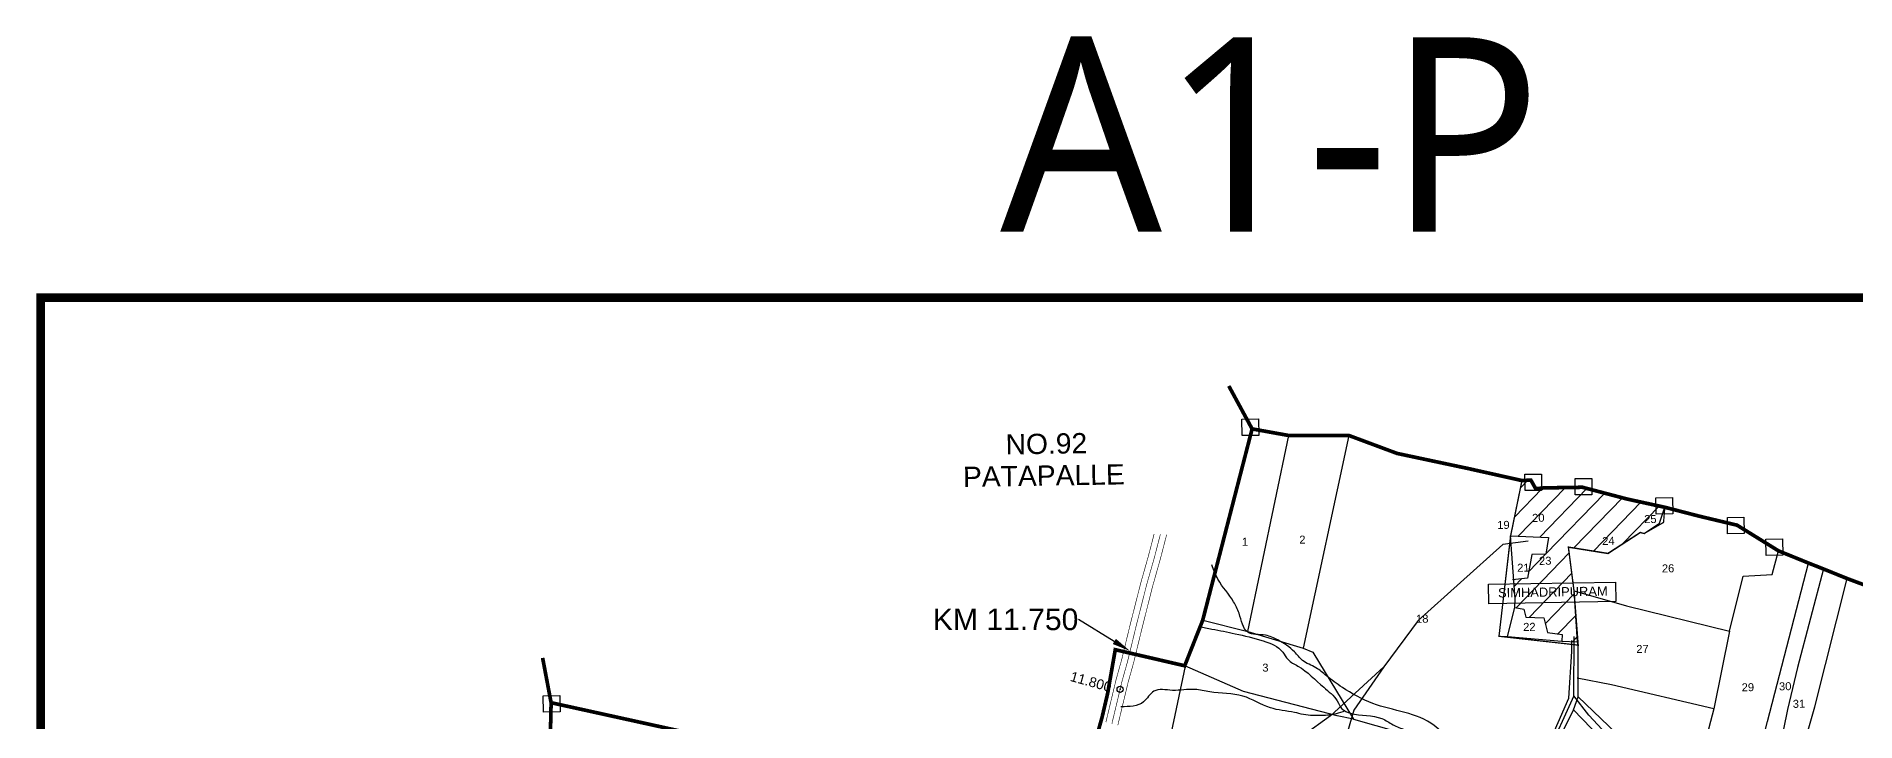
# Model space of a CAD drawing. Header units: inches. Extents: x 188249 to 207649, y 1614199 to 1620310.
# Drawn here: x 188249 to 191204, y 1618805 to 1619918 of the extents above; entities that cross this region are included whole.
import ezdxf
from ezdxf import colors
from ezdxf.entities.mleader import LeaderData, LeaderLine
from ezdxf.enums import TextEntityAlignment as Align
from ezdxf.math import Vec2, Vec3

# ---------------------------------------------------------------- set-up
doc = ezdxf.new("R2010")
doc.units = ezdxf.units.IN
doc.header["$LTSCALE"] = 15
doc.header["$MEASUREMENT"] = 0
doc.header["$PDMODE"] = 32
doc.header["$PDSIZE"] = 10
doc.linetypes.add('HIDDEN2', pattern=[0.1875, 0.125, -0.0625])
for name, color, linetype in [('BOUNDRY STONES', 240, 'Continuous'), ('CADAS', 1, 'Continuous'), ('CANAL1', 7, 'Continuous'), ('CHANAGE', 1, 'Continuous'), ('PAPER SIZE', 5, 'Continuous'), ('PLOTS', 7, 'Continuous'), ('PLOTS NO', 7, 'Continuous'), ('ROADS', 1, 'Continuous'), ('STREAMS', 4, 'Continuous'), ('TEXT', 1, 'Continuous'), ('text2', 7, 'Continuous'), ('VILLAGE BOUNDRY', 5, 'Continuous'), ('VILLAGE STONES', 240, 'Continuous')]:
    doc.layers.add(name, color=color, linetype=linetype)
doc.styles.get("Standard").update_dxf_attribs({"font": 'arial.ttf'})
doc.styles.add('TMS', font='trebuc.ttf')

msp = doc.modelspace()

# ---------------------------------------------------------------- hatches: boundary and pattern name
at = {"layer": 'PLOTS'}
h = msp.add_hatch(dxfattribs=at)
h.set_pattern_fill('ANSI31', color=40, scale=8.212801, angle=0.9469)
h.set_pattern_definition([(45.946856, (102889.22, 1532776.922), (-18.740438, 18.1310535), [])])
h.paths.add_polyline_path([(190704.9, 1619103.9), (190700.7, 1619076.5), (190677.7, 1619076.1), (190671, 1619038), (190648.6, 1619035.5), (190650.8, 1619004), (190650.1, 1618990.1), (190664.9, 1618987.5), (190668.1, 1618974.2), (190697.5, 1618973.4), (190703.3, 1618949.5), (190727.3, 1618946.4), (190726.6, 1618935.2), (190752.4, 1618934.2), (190746.6, 1619017.1), (190737.4, 1619088.3), (190801.4, 1619078.1), (190854.2, 1619112.2), (190860.3, 1619110.2), (190885.2, 1619127.1), (190894, 1619152.9), (190832.7, 1619166.3), (190760.1, 1619185.4), (190684.3, 1619183), (190676.4, 1619197), (190661.9, 1619196.3), (190643.4, 1619106.4)])
h.paths.add_polyline_path([(190853.7, 1619120.8), (190887.6, 1619121.4), (190887.2, 1619146.5), (190853.3, 1619146)], flags=24)
h.paths.add_polyline_path([(190785.6, 1619085.7), (190819.4, 1619086.2), (190819, 1619111), (190785.2, 1619110.4)], flags=24)
h.paths.add_polyline_path([(190682.9, 1619053), (190716.9, 1619053.6), (190716.4, 1619078.7), (190682.5, 1619078.2)], flags=24)
h.paths.add_polyline_path([(190647.6, 1619042.2), (190681.3, 1619042.7), (190680.9, 1619067.5), (190647.2, 1619066.9)], flags=25)
h.paths.add_polyline_path([(190671.8, 1619122.8), (190705.7, 1619123.4), (190705.3, 1619148.5), (190671.4, 1619147.9)], flags=24)

# ---------------------------------------------------------------- linework, layer by layer
at = {"layer": 'BOUNDRY STONES'}
for points in [[(190206.9, 1619295.8), (190233.9, 1619296.3), (190234.4, 1619269.7), (190207.3, 1619269.3)], [(190666.4, 1619206.5), (190693.5, 1619206.9), (190693.9, 1619180.4), (190666.9, 1619180)], [(190748.2, 1619199.4), (190775.2, 1619199.8), (190775.6, 1619173.3), (190748.6, 1619172.9)], [(190879.6, 1619168.2), (190906.6, 1619168.7), (190907, 1619142.2), (190880, 1619141.7)], [(190995.6, 1619136.5), (191022.6, 1619136.9), (191023, 1619110.4), (190996, 1619110)], [(191058.2, 1619101), (191085.2, 1619101.4), (191085.6, 1619074.9), (191058.6, 1619074.5)], [(189072, 1618846.9), (189099, 1618847.4), (189099.4, 1618820.8), (189072.4, 1618820.4)]]:
    msp.add_lwpolyline(points, close=True, dxfattribs=at)
at = {"layer": 'CANAL1', "color": 200, "const_width": 1}
for points in [[(190064.4, 1619109.6), (190059.9, 1619091.9), (190055.1, 1619073.7), (190042.6, 1619029.5), (190025.8, 1618963.4), (190011.6, 1618905), (190002.8, 1618873.7), (189986.1, 1618803.9)], [(190084.8, 1619108.5), (190079.2, 1619086.9), (190074.4, 1619068.5), (190061.9, 1619024.3), (190045.3, 1618958.6), (190031, 1618900), (190022.2, 1618868.7), (190005.4, 1618798.6)]]:
    msp.add_lwpolyline(points, dxfattribs=at)
at = {"layer": 'CANAL1', "color": 1, "linetype": 'HIDDEN2', "ltscale": 4, "const_width": 1}
msp.add_lwpolyline([(190074.6, 1619109), (190069.5, 1619089.4), (190064.8, 1619071.1), (190052.2, 1619026.9), (190035.5, 1618961), (190021.3, 1618902.5), (190012.5, 1618871.2), (189995.8, 1618801.3)], dxfattribs=at)
at = {"layer": 'PAPER SIZE', "color": 5, "const_width": 14.1}
msp.add_lwpolyline([(188255.8, 1619493.4), (192765.4, 1619493.4), (192765.4, 1614742.7), (188255.8, 1614742.7)], close=True, dxfattribs=at)
at = {"layer": 'PLOTS'}
for points in [[(190216.7, 1618951.2), (190283.1, 1619269.5)], [(190380.6, 1619269.6), (190306.4, 1618924)], [(190661.9, 1619196.3), (190643.4, 1619106.4), (190624.6, 1618943.4), (190638.5, 1618943), (190726.6, 1618935.2), (190752.4, 1618934.2)], [(190723.8, 1618779.9), (190745.6, 1618824.2), (190753.1, 1618845.2), (190753.4, 1618929), (190752.4, 1618934.2), (190746.6, 1619017.1), (190737.4, 1619088.3), (190801.4, 1619078.1), (190854.2, 1619112.2), (190860.3, 1619110.2), (190885.2, 1619127.1), (190894, 1619152.9)], [(190650.1, 1618990.1), (190650.8, 1619004), (190643.4, 1619106.4), (190704.9, 1619103.9), (190700.7, 1619076.5), (190677.7, 1619076.1), (190671, 1619038), (190646.3, 1619035.3)], [(190746.6, 1619017.1), (190831.6, 1618992.8), (190999, 1618951.5), (191021.4, 1619041), (191068.2, 1619043.9), (191078.7, 1619082.1)], [(191025.8, 1618666.5), (191060.8, 1618805.1), (191127.4, 1619062.3)], [(191151.5, 1619052.8), (191109.7, 1618892.7), (191093.2, 1618824.6), (191074.5, 1618731.2), (191040.6, 1618650.4)], [(191072.4, 1618600.1), (191137.5, 1618828.8), (191190.3, 1619037.1)], [(190638.5, 1618943), (190650.1, 1618990.1), (190664.9, 1618987.5), (190668.1, 1618974.2), (190697.5, 1618973.4), (190703.3, 1618949.5), (190727.3, 1618946.4), (190726.6, 1618935.2)], [(190143.3, 1618969.3), (190216.7, 1618951.2), (190306.4, 1618924), (190322.4, 1618917.4), (190388.2, 1618808.9), (190361.5, 1618814.3), (190209.4, 1618853.5), (190114.1, 1618895.5), (190114.1, 1618895.5), (190114.1, 1618895.5)], [(190388.2, 1618808.9), (190686, 1618724.3), (190737.9, 1618842.7), (190742.9, 1618918.8), (190742.8, 1618936.7)], [(190999, 1618951.5), (190973.5, 1618825.6), (190942.9, 1618708.1), (190882.1, 1618709)], [(190115.1, 1618895.1), (190090.2, 1618776.6), (190071, 1618665.3), (190006.8, 1618677.4)], [(190973.5, 1618825.6), (190807.2, 1618864.7), (190751.7, 1618875.4)], [(191196.7, 1618430), (191156.9, 1618391.3), (191146.2, 1618402), (191139.7, 1618409.7), (191106, 1618454.6), (191071.9, 1618507.6), (191058.8, 1618525.9), (191018.6, 1618558.2), (190998.5, 1618574.7), (190951, 1618625), (190905.2, 1618678.3), (190845.6, 1618756.4), (190802.4, 1618798.2), (190753.1, 1618845.2)], [(190745.6, 1618824.2), (190831.8, 1618734.8), (190900.4, 1618668.8), (190905.9, 1618660.6), (190929.8, 1618624.2), (191022, 1618518.3), (191065.4, 1618467.7), (191121.7, 1618405), (191142.7, 1618378.3), (191156.9, 1618391.3), (191213.6, 1618329.8), (191249.9, 1618299.1), (191261.3, 1618323.9), (191230.4, 1618364.1), (191203.4, 1618377.5), (191191, 1618378.9), (191179.1, 1618380.1), (191156.9, 1618391.3)]]:
    msp.add_lwpolyline(points, dxfattribs=at)
at = {"layer": 'PLOTS', "color": 40, "const_width": 2.05}
msp.add_lwpolyline([(190661.9, 1619196.3), (190643.4, 1619106.4), (190624.6, 1618943.4), (190753.4, 1618929), (190746.6, 1619017.1), (190737.4, 1619088.3), (190801.4, 1619078.1), (190854.2, 1619112.2), (190860.3, 1619110.2), (190891.9, 1619128.3), (190894, 1619152.9), (190760.1, 1619185.4), (190684.3, 1619183), (190676.4, 1619197), (190661.9, 1619196.3)], dxfattribs=at)
at = {"layer": 'PLOTS', "color": 40}
msp.add_lwpolyline([(190607.6, 1619028.1), (190814, 1619031.5), (190814.5, 1618999.7), (190608.2, 1618996.3)], close=True, dxfattribs=at)
at = {"layer": 'ROADS'}
for points in [[(190672, 1619098), (190630.7, 1619092.3), (190493.4, 1618968.9), (190437.3, 1618893.8), (190350.7, 1618814), (190261.2, 1618749.1)], [(191801.3, 1617578.9), (191593.3, 1617868.1), (191420.3, 1618082.4), (191324.8, 1618192), (191185, 1618347.9), (191095.2, 1618451.1), (190996.8, 1618558.2), (190891, 1618686), (190770.5, 1618815.1), (190746.2, 1618846.5), (190746.8, 1618943.3)], [(190437.3, 1618893.8), (190389, 1618823.3), (190371, 1618762)], [(190746.2, 1618846.5), (190702.4, 1618750.5), (190690.6, 1618717.8), (190683.6, 1618688.7), (190677.1, 1618658.3), (190653.1, 1618577.7), (190644, 1618543.4), (190609.3, 1618421.3), (190571.1, 1618306.1), (190579.7, 1618284.9), (190618.4, 1618180.6), (190629.3, 1618156), (190633.2, 1618088.3), (190639, 1618030.3), (190657.2, 1617976.3), (190685.2, 1617887.1), (190740.2, 1617724.1)]]:
    msp.add_lwpolyline(points, dxfattribs=at)
at = {"layer": 'STREAMS'}
for points in [[(191202.8, 1618453.9), (191160.6, 1618453.4), (191132.3, 1618462.4), (191138.7, 1618474.6), (191134.5, 1618506.8), (191122.1, 1618535.4), (191098.9, 1618543.7), (191085.7, 1618565.5), (191067, 1618593.1), (191055.1, 1618607.5), (191042.9, 1618631), (191034.4, 1618641.6), (191015, 1618667.8), (190982.7, 1618684.5), (190961.2, 1618693.4), (190944.2, 1618695), (190910.5, 1618695.2), (190885, 1618678.5), (190893.8, 1618660), (190887.8, 1618646.6), (190842.2, 1618650.4), (190805.7, 1618655.8), (190780.6, 1618662.2), (190743, 1618664.7), (190710.8, 1618671.5), (190685.9, 1618682), (190633.9, 1618680.2), (190590.6, 1618703.2), (190569.8, 1618742.2), (190544, 1618774.3), (190519.1, 1618798.6), (190419.5, 1618834.4), (190370.2, 1618860.4), (190344.2, 1618879.3), (190327.3, 1618892.2), (190305.4, 1618904.3), (190292.4, 1618918), (190265.2, 1618937.5), (190245.3, 1618945), (190216.5, 1618949.9), (190202.4, 1618980.7), (190193.6, 1618999.6), (190168.1, 1619036.1), (190158.4, 1619059.2)], [(190137.8, 1618959), (190158.3, 1618955.2), (190196.1, 1618947.6), (190241.5, 1618935.9), (190273.4, 1618917.5), (190281.9, 1618905.5), (190297.9, 1618895.1), (190339.9, 1618860.5), (190362, 1618838.3), (190369.6, 1618825.6), (190383.4, 1618818.5), (190434.5, 1618809.6), (190452.5, 1618799.8), (190472.1, 1618792), (190517, 1618781.4), (190539.9, 1618761.6), (190550.2, 1618725.5), (190567, 1618698.2), (190582, 1618684.5), (190607.8, 1618678.7), (190632.8, 1618674.8), (190675.4, 1618683.7)], [(190374.3, 1618822.2), (190360, 1618817.3), (190337.1, 1618814.6), (190307.1, 1618816.4), (190292.3, 1618819.6), (190253.2, 1618827.2), (190208.6, 1618846.2), (190154.8, 1618853.1), (190130.6, 1618857), (190094.1, 1618855.6), (190063.8, 1618854), (190047.4, 1618837), (190010.5, 1618829)]]:
    msp.add_spline(points, degree=3, dxfattribs=at)
at = {"layer": 'text2', "color": 3}
msp.add_point((190009.2, 1618857.3), dxfattribs=at)
at = {"layer": 'VILLAGE BOUNDRY', "const_width": 6}
for points in [[(190185.7, 1619350), (190223.6, 1619280.2), (190283.1, 1619269.5), (190380.6, 1619269.6), (190459, 1619240.4), (190574.3, 1619215.9), (190661.9, 1619196.3), (190676.4, 1619197), (190684.3, 1619183), (190697.7, 1619184.4), (190760.1, 1619185.4), (190832.7, 1619166.3), (190894, 1619152.9), (190949.3, 1619138.6), (191011.4, 1619123.8), (191078.7, 1619082.1), (191127.4, 1619062.3), (191151.5, 1619052.8), (191190.3, 1619037.1), (191261.2, 1619010.7)], [(189944, 1618684.1), (189979.8, 1618811.6), (189988.9, 1618850.5), (190001.3, 1618921.6), (190114.1, 1618895.5), (190143.3, 1618969.3), (190223.6, 1619280.2)], [(189080.2, 1618620.2), (189084.9, 1618835.5), (189071.1, 1618908.3), (189084.9, 1618835.5), (189349.3, 1618777.4)]]:
    msp.add_lwpolyline(points, dxfattribs=at)

# ---------------------------------------------------------------- texts
at = {"layer": 'CADAS', "color": 2, "style": 'TMS'}
msp.add_text('A1-P', height=315.69, dxfattribs=at).set_placement((189814.5, 1619600.7))
at = {"layer": 'CHANAGE'}
msp.add_text('11.800', height=16, rotation=344.3044, dxfattribs=at).set_placement((189994.8, 1618860.4), align=Align.MIDDLE_RIGHT)
at = {"layer": 'PLOTS NO'}
for s, p in [('20', (190688.5, 1619135.8)), ('25', (190870.5, 1619133.8)), ('1', (190212, 1619096.9)), ('2', (190305.3, 1619100.4)), ('19', (190631.8, 1619124.2)), ('24', (190802.3, 1619098.3)), ('21', (190664.2, 1619054.8)), ('23', (190699.7, 1619066)), ('26', (190899.3, 1619053.7)), ('18', (190499.9, 1618971.9)), ('22', (190674, 1618958.7)), ('27', (190857.7, 1618922.8)), ('3', (190245.2, 1618892.5)), ('29', (191028.9, 1618860.6)), ('30', (191089.5, 1618862.2)), ('31', (191111.9, 1618833.8))]:
    msp.add_text(s, height=13, rotation=0.9469, dxfattribs=at).set_placement(p, align=Align.MIDDLE_CENTER)
at = {"layer": 'PLOTS NO', "color": 40}
msp.add_text('SIMHADRIPURAM', height=15, rotation=0.9469, dxfattribs=at).set_placement((190712.1, 1619015.4), align=Align.MIDDLE_CENTER)
at = {"layer": 'TEXT'}
for s, p in [('NO.92', (189823.4, 1619238.6)), ('PATAPALLE', (189754.2, 1619185.8))]:
    msp.add_text(s, height=32.85, rotation=0.9469, dxfattribs=at).set_placement(p)

# ---------------------------------------------------------------- leaders
at = {"layer": 'VILLAGE STONES', "color": 1}
ml = msp.add_multileader_mtext('Standard', dxfattribs=at)
ml.set_content('KM 11.750', color=1)
ml.set_leader_properties()
ml.build(insert=Vec2(0, 0))
ml.multileader.update_dxf_attribs({"dogleg_length": 0.36, "arrow_head_size": 30})
ctx = ml.context
ctx.base_point, ctx.char_height, ctx.arrow_head_size, ctx.landing_gap_size, ctx.plane_origin = Vec3(189710.7, 1618970.6), 35, 30, 0.09, Vec3(189961.1, 1618695.2)
ctx.text_align_type = 2
notes = []
notes.append((ctx, [(1, (1, 1, 0), (189941.5, 1618970.6), (-1, 0), 1.396927018504357e-11, [(0, [(190025.4, 1618919.4)], 0, [])])]))
ctx.mtext.insert, ctx.mtext.alignment, ctx.mtext.flow_direction = Vec3(189941.4, 1618988.4), 3, 5
for ctx, leaders in notes:
    for number, flags, end, landing, length, lines in leaders:
        leader = LeaderData()
        leader.index, (leader.has_last_leader_line, leader.has_dogleg_vector, leader.attachment_direction) = number, flags
        leader.last_leader_point, leader.dogleg_vector, leader.dogleg_length = Vec3(end), Vec3(landing), length
        for number, points, colour, breaks in lines:
            line = LeaderLine()
            line.index, line.vertices, line.color, line.breaks = number, Vec3.list(points), colors.encode_raw_color(colour), breaks
            leader.lines.append(line)
        ctx.leaders.append(leader)

doc.saveas('drawing.dxf')
